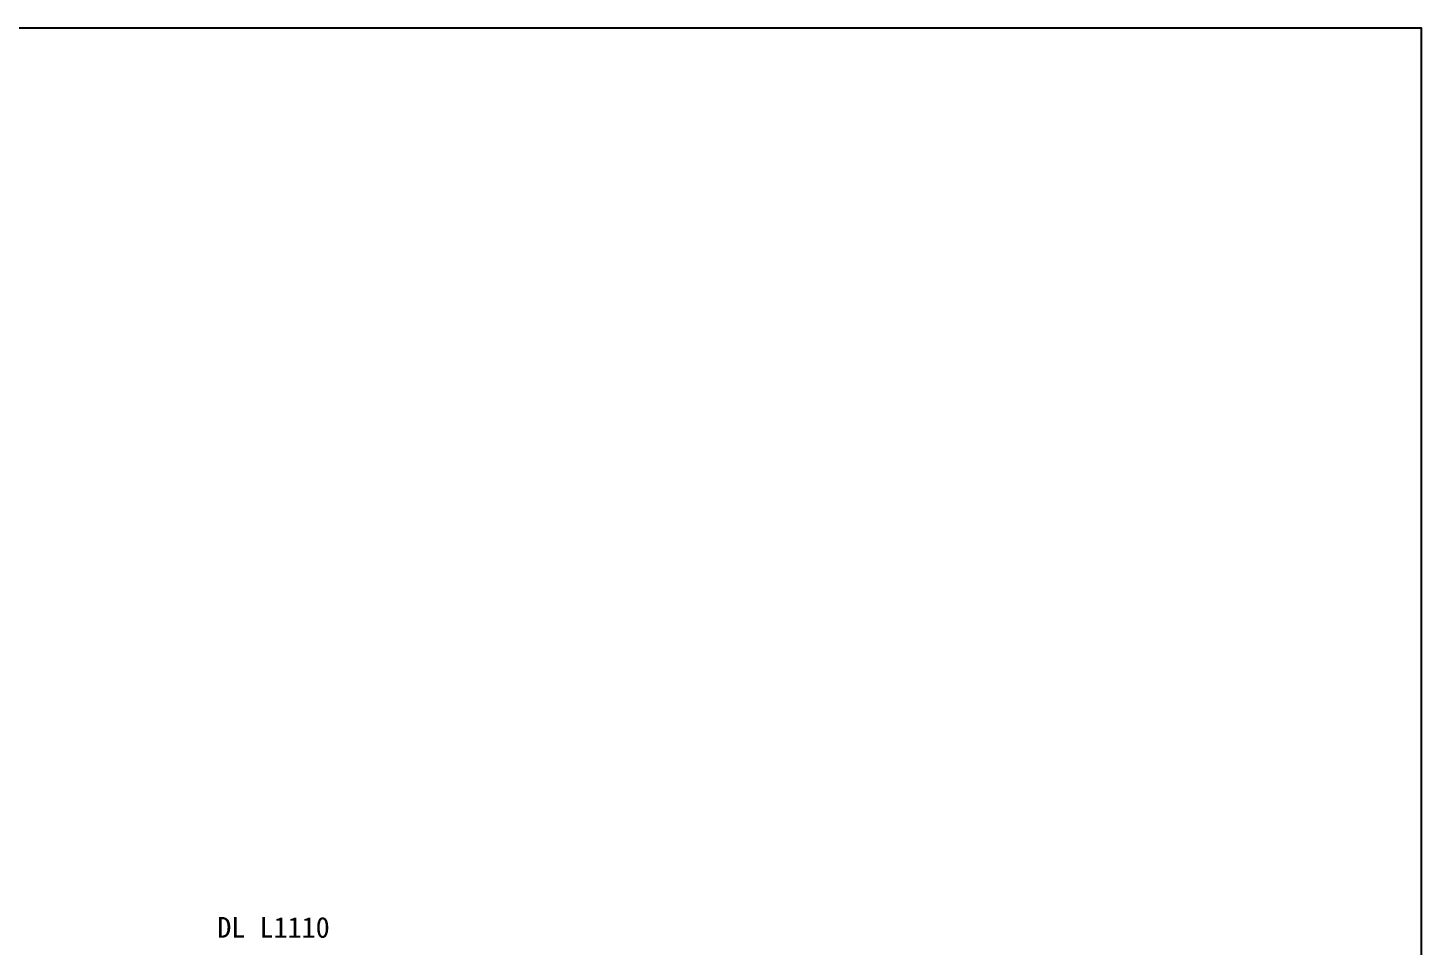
# Model space of a CAD drawing. Header units: millimetres. Extents: x 28 to 9741, y 28 to 4195.
# Drawn here: x 8393 to 9741, y 3307 to 4195 of the extents above; entities that cross this region are included whole.
import ezdxf
from ezdxf.lldxf.tags import DXFTag

# ---------------------------------------------------------------- set-up
doc = ezdxf.new("R2010")
doc.units = ezdxf.units.MM
doc.layers.add('1', color=7, linetype='CONTINUOUS')
doc.layers.add('5', color=5, linetype='PHANTOM')
tags = doc.linetypes.add('PHANTOM', pattern=[50.5, 18, -6.5, 6.5, -6.5, 6.5, -6.5]).pattern_tags.tags
tags[14:15] = [DXFTag(74, 4), DXFTag(75, 0), DXFTag(340, '0'), DXFTag(46, 0.0), DXFTag(50, 0.0), DXFTag(44, 0.0), DXFTag(45, 0.0)]
tags[12:13] = [DXFTag(74, 4), DXFTag(75, 0), DXFTag(340, '0'), DXFTag(46, 0.0), DXFTag(50, 0.0), DXFTag(44, 0.0), DXFTag(45, 0.0)]
tags[10:11] = [DXFTag(74, 4), DXFTag(75, 0), DXFTag(340, '0'), DXFTag(46, 0.0), DXFTag(50, 0.0), DXFTag(44, 0.0), DXFTag(45, 0.0)]
tags[8:9] = [DXFTag(74, 4), DXFTag(75, 0), DXFTag(340, '0'), DXFTag(46, 0.0), DXFTag(50, 0.0), DXFTag(44, 0.0), DXFTag(45, 0.0)]
tags[6:7] = [DXFTag(74, 4), DXFTag(75, 0), DXFTag(340, '0'), DXFTag(46, 0.0), DXFTag(50, 0.0), DXFTag(44, 0.0), DXFTag(45, 0.0)]
tags[4:5] = [DXFTag(74, 4), DXFTag(75, 0), DXFTag(340, '0'), DXFTag(46, 0.0), DXFTag(50, 0.0), DXFTag(44, 0.0), DXFTag(45, 0.0)]

msp = doc.modelspace()

# ---------------------------------------------------------------- linework, layer by layer
at = {"layer": '5', "color": 212, "linetype": 'ByBlock'}
msp.add_lwpolyline([(6641.04311, 4195.30968), (9741.04311, 4195.30968), (9741.04311, 2095.30968), (6641.04311, 2095.30968)], close=True, dxfattribs=at)

# ---------------------------------------------------------------- texts
at = {"layer": '1', "color": 7, "insert": (8630.27815, 3325.05845), "char_height": 20, "attachment_point": 5}
msp.add_mtext('DL L1110', dxfattribs=at)

doc.saveas('drawing.dxf')
